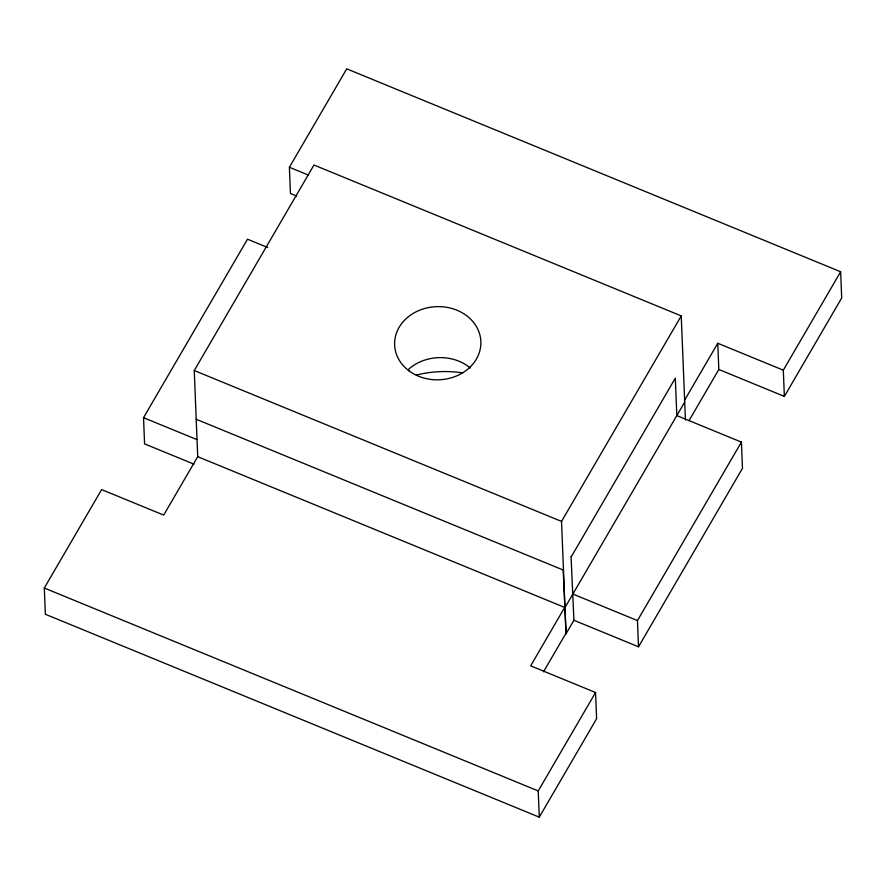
<?xml version="1.0" encoding="UTF-8"?>
<svg xmlns="http://www.w3.org/2000/svg" width="886" height="886" viewBox="0 0 886 886"><rect width="100%" height="100%" fill="white"/><g stroke="black" fill="none" stroke-linecap="round" stroke-linejoin="round"><path stroke-width="1.33" d="M564.681 607.431L530.659 665.84L595.558 692.509L596.61 718.723L539.275 817.158L45.352 614.242L44.3 588.027L101.635 489.593L163.689 515.087L197.711 456.678L194.255 370.525L313.965 165.017L681.245 315.903L685.421 419.997M193.979 464.175L144.584 443.886L143.532 417.671L247.493 239.198L267.749 247.526M296.777 196.094L290.442 193.491L289.39 167.277L346.725 68.842L840.648 271.758L841.7 297.973L784.365 396.407L718.823 369.484L717.771 343.259L783.313 370.182L784.365 396.407M196.216 419.266L563.175 570.008L566.043 633.789L561.536 521.411L681.245 315.903M571.37 556.618L675.32 378.156L676.826 415.578L741.416 442.114L742.468 468.329L638.507 646.802L573.918 620.266L571.049 556.497M684.446 400.472L717.771 343.259M684.701 402.056L564.991 607.563L197.711 456.678M688.965 420.739L718.823 369.484M543.506 671.798L565.733 633.656M566.043 633.789L573.918 620.266M539.275 817.158L538.223 790.932L595.558 692.509M638.507 646.802L637.455 620.577L741.416 442.114M783.313 370.182L840.648 271.758M289.39 167.277L308.383 175.074M194.255 370.525L561.536 521.411M143.532 417.671L196.725 439.522M572.865 594.041L637.455 620.577M44.3 588.027L538.223 790.932M416.365 375.066A99.675 84.524 -2.3 0 1 462.592 372.906M408.402 369.462A43.148 36.592 -2.3 0 1 470.4 368.067M409.188 370.979A43.148 36.592 -2.3 0 0 480.035 350.003A43.148 36.592 -2.3 0 0 424.017 308.671A43.148 36.592 -2.3 0 0 409.188 370.979"/></g></svg>
